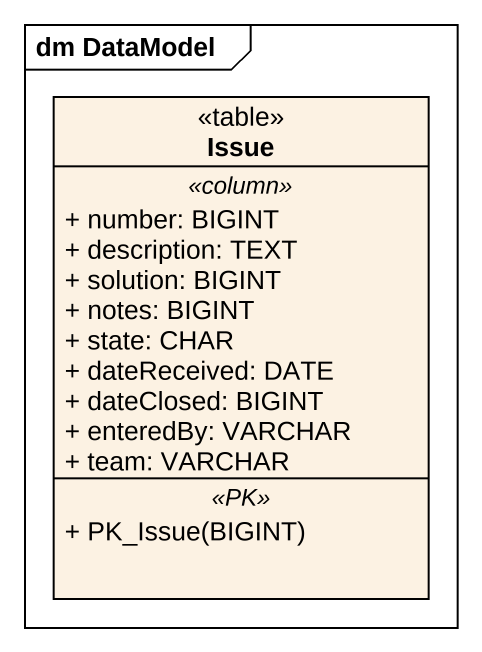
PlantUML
@startuml
mainframe dm DataModel
hide circle
hide empty members
skinparam classAttributeIconSize 0
class Issue <<table>> {
  .. <<column>> ..
  + number: BIGINT
  + description: TEXT
  + solution: BIGINT
  + notes: BIGINT
  + state: CHAR
  + dateReceived: DATE
  + dateClosed: BIGINT
  + enteredBy: VARCHAR
  + team: VARCHAR
  .. <<PK>> ..
  + PK_Issue(BIGINT)
}
@enduml
